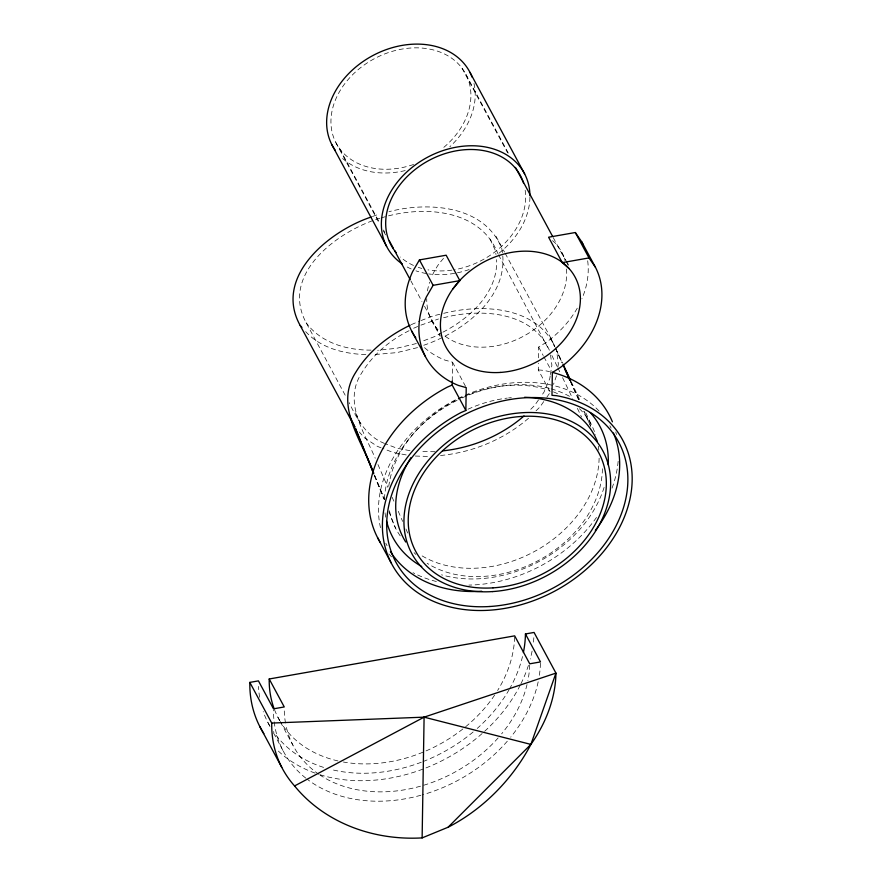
<?xml version="1.0" encoding="UTF-8"?>
<svg xmlns="http://www.w3.org/2000/svg" width="882" height="882" viewBox="0 0 882 882"><rect width="100%" height="100%" fill="white"/><g stroke="black" fill="none" stroke-linecap="round" stroke-linejoin="round"><path stroke-width="0.66" stroke-dasharray="4.41 3.31" d="M452.234 381.024L452.532 362.215L444.815 360.054A96.028 73.89 -28.3 0 1 423.669 346.858M550.026 391.696L538.296 369.911L538.406 363.197M538.494 357.827L538.67 347.078L546.498 342.183A96.028 73.89 -28.3 0 0 577.809 307.201M550.192 375.93L549.773 378.621L543.929 392.247L541.592 395.555M550.401 374.585L551.889 365.159L550.533 354.917M556.498 375.765L553.499 384.409M557.942 366.625L558.35 364.023L556.553 350.386L562.143 362.811M538.472 399.976L534.58 405.5L528.825 411.199M543.742 401.564L539.916 406.988L535.165 411.696M546.807 397.22L549.872 392.876M443.503 258.382L439.071 263.652A73.438 56.503 -28.3 0 0 431.408 277.411M528.516 418.277C503.964 439.501 472.388 452.532 440.107 455.542M411.255 324.631L419.755 321.037M409.061 330.717C389.899 340.187 372.965 354.553 361.752 372.877C342.9 401.685 363.77 431.199 375.225 458.243M413.658 328.247L419.689 325.601M441.882 332.746L434.991 336.439L422.555 341.169M443.029 332.128C470.007 318.115 498.087 292.449 496.643 259.65M372.458 216.542L378.665 214.172M379.855 218.262C338.633 230.566 279.605 273.729 306.175 322.746L345.92 396.569M421.001 320.563L433.404 315.833L442.422 313.65M420.923 325.127L438.464 318.986M423.735 345.259C463.612 331.632 511.02 296.242 501.814 248.724C485.067 205.208 428.057 201.405 388.973 211.68M381.145 217.942C421.342 205.263 480.117 208.064 497.856 253.575M443.712 313.342C481.66 303.64 536.19 306.197 554.855 346.714M443.624 317.74C479.984 308.149 532.508 311.015 549.519 350.551M416.348 343.539L396.999 348.225L377.694 350.33M417.528 347.618L396.922 352.613L372.425 354.74M435.013 451.716L420.538 451.628M371.079 350.121C347.1 350.308 320.883 342.933 306.175 322.746M365.843 354.531C344.101 354.035 320.342 348.004 305.381 331.301M415.323 456.038L428.476 456.435M538.296 369.911L543.003 370.308A131.054 100.835 -28.3 0 1 549.53 371.653M409.987 450.68L396.9 448.21L385.743 443.911M406.205 454.936L393.251 452.499L382.281 448.265M384.508 443.437C366.603 436.48 356.89 419.115 349.184 402.622M381.057 447.791L377.408 446.38L364.464 437.825L359.261 431.993M552.507 240.643L555.44 243.2A73.438 56.503 -28.3 0 1 564.921 260.388M465.95 74.441L508.308 153.104M561.746 252.351L565.649 259.606M566.299 260.818L568.912 265.658M462.014 68.179L507.624 152.895M553.246 237.611L565.627 260.609M566.277 261.822L568.24 265.449M496.026 236.321L504.493 252.054M505.154 253.266L550.765 337.982L555.969 349.151M498.506 254.788L549.111 350.033M538.67 347.078L543.224 355.556M543.874 356.769L551.052 370.076M339.835 148.937L379.58 222.76M383.494 230.026L384.795 232.44M410.869 280.851L421.938 301.435M424.551 306.275L440.184 335.314M335.899 142.675L379.558 223.763M383.472 231.018L386.073 235.858M431.695 320.585L440.162 336.318M452.532 362.215L465.575 386.426M277.896 717.253L279.781 720.748M280.399 721.917L292.945 745.213M267.885 722.501L270.399 727.165M273.53 732.986L282.946 750.461M551.889 355.479L557.226 366.548M557.821 367.772L560.191 372.689M562.562 377.617L572.639 398.521M577.379 408.366L581.536 416.966M555.44 347.96L562.44 362.932M571.205 381.641L580.543 401.608M585.802 412.831L591.635 425.3M490.028 239.055L495.464 250.686L495.971 254.534M355.479 412.765L360.914 424.407M550.765 337.982L554.701 346.681M555.263 347.927L561.999 362.822M570.422 381.454L578.835 400.086M570.533 381.443L578.912 400.075M377.959 464.549L387.837 487.294M392.225 497.393L393.868 501.185M398.256 511.284L402.644 521.394M405.929 528.968L408.123 534.018M374.508 475.63L384.552 499.73M374.718 475.508L384.629 499.686M374.222 475.133L383.879 499.124M388.962 511.758L395.566 528.175M615.79 431.926A131.054 100.835 -28.3 0 1 616.43 434.517M618.15 461.33A131.054 100.835 -28.3 0 1 611.932 488.419M596.475 517.447A131.054 100.835 -28.3 0 1 468.86 585.086M436.392 581.514A131.054 100.835 -28.3 0 1 413.03 572.694M391.542 556.862A131.054 100.835 -28.3 0 1 388.797 553.94M587.677 260.807A96.028 73.89 -28.3 0 1 581.911 298.811M566.52 269.032A73.438 56.503 -28.3 0 1 523.313 336.318A73.438 56.503 -28.3 0 1 443.47 334.917M437.99 329.725A73.438 56.503 -28.3 0 1 426.734 298.766M427.461 290.895A73.438 56.503 -28.3 0 1 429.633 282.163M579.463 408.686A110.713 85.19 -28.3 0 1 595.626 434.815M598.338 446.215A110.713 85.19 -28.3 0 1 598.812 450.162M599.11 458.199A110.713 85.19 -28.3 0 1 534.095 551.691A110.713 85.19 -28.3 0 1 420.207 554.723M400.23 535.881A110.713 85.19 -28.3 0 1 389.304 509.862M388.753 486.401A110.713 85.19 -28.3 0 1 456.986 399.778M458.21 399.171A110.713 85.19 -28.3 0 1 549.74 390.528M553.444 391.895A110.713 85.19 -28.3 0 1 559.816 394.728M387.033 545.693A126.534 97.351 -28.3 0 1 385.831 543.246M380.484 527.679A126.534 97.351 -28.3 0 1 456.931 399.105M458.155 398.488A126.534 97.351 -28.3 0 1 600.267 412.368M609.826 425.73A126.534 97.351 -28.3 0 1 611.116 428.123M604.093 487.426A117.493 90.405 -28.3 0 1 441.54 574.821M385.699 517.172A117.493 90.405 -28.3 0 1 384.761 510.733M384.464 498.837A117.493 90.405 -28.3 0 1 457.339 400.219M462.223 397.87A117.493 90.405 -28.3 0 1 549.85 388.466M551.14 388.83A117.493 90.405 -28.3 0 1 570.952 397.098M602.428 468.739A108.453 83.448 -28.3 0 1 538.737 560.324A108.453 83.448 -28.3 0 1 427.175 563.289M415.885 554.469A108.453 83.448 -28.3 0 1 414.077 552.661M468.011 409.215A108.453 83.448 -28.3 0 1 507.26 398.091M508.616 397.936A108.453 83.448 -28.3 0 1 511.306 397.672M473.987 83.437A77.958 59.976 -28.3 0 1 449.798 146.787M405.18 170.579A77.958 59.976 -28.3 0 1 340.397 156.401M413.614 164.471A73.438 56.503 -28.3 0 1 332.26 109.963A73.438 56.503 -28.3 0 1 438.795 51.597A73.438 56.503 -28.3 0 1 441.684 149.102M529.95 197.16A77.958 59.976 -28.3 0 1 498.264 253.784M469.136 269.572A77.958 59.976 -28.3 0 1 457.273 272.836M454.627 273.332A77.958 59.976 -28.3 0 1 428.729 273.916M426.282 273.53A77.958 59.976 -28.3 0 1 415.962 270.851M411.166 268.955A77.958 59.976 -28.3 0 1 404.474 265.427M525.165 190.258A73.438 56.503 -28.3 0 1 454.693 269.683M451.948 270.113A73.438 56.503 -28.3 0 1 427.979 269.859M421.817 268.459A73.438 56.503 -28.3 0 1 418.255 267.334M413.504 265.449A73.438 56.503 -28.3 0 1 400.472 257.026M540.457 663.22A140.095 107.78 -28.3 0 1 539.178 676.494M538.174 681.841A140.095 107.78 -28.3 0 1 510.689 737.176M507.293 741.211A140.095 107.78 -28.3 0 1 422.158 794.903M420.846 795.266A140.095 107.78 -28.3 0 1 306.837 778.949M305.756 778.1A140.095 107.78 -28.3 0 1 273.475 710.219M522.508 656.539A140.095 107.78 -28.3 0 1 509.785 688.467M509.135 689.625A140.095 107.78 -28.3 0 1 477.228 728.433M473.127 731.983A140.095 107.78 -28.3 0 1 422.555 761.761M421.276 762.246A140.095 107.78 -28.3 0 1 331.235 769.534M323.573 767.384A140.095 107.78 -28.3 0 1 273.332 731.586M269.782 725.974A140.095 107.78 -28.3 0 1 263.2 711.542M259.617 697.287A140.095 107.78 -28.3 0 1 258.503 686.405M529.696 665.083A128.794 99.093 -28.3 0 1 527.888 680.661M527.028 684.575A128.794 99.093 -28.3 0 1 501.649 733.824M498.132 737.936A128.794 99.093 -28.3 0 1 320.056 775.08M318.997 774.374A128.794 99.093 -28.3 0 1 285.746 724.309M285.503 723.008A128.794 99.093 -28.3 0 1 284.247 708.301M514.636 637.124A128.794 99.093 -28.3 0 1 497.613 690.507M494.615 695.148A128.794 99.093 -28.3 0 1 463.921 728.135M462.896 728.962A128.794 99.093 -28.3 0 1 343.396 762.026M337.938 760.923A128.794 99.093 -28.3 0 1 280.421 721.774M279.759 720.66A128.794 99.093 -28.3 0 1 274.688 710.164M533.831 637.719A149.124 114.737 -28.3 0 1 533.169 644.4M532.089 651.125A149.124 114.737 -28.3 0 1 530.291 659.019M528.428 665.392A149.124 114.737 -28.3 0 1 520.766 684.101M520.171 685.281A149.124 114.737 -28.3 0 1 483.149 732.655M482.123 733.559A149.124 114.737 -28.3 0 1 320.001 774.738M314.995 773.073A149.124 114.737 -28.3 0 1 276.364 749.16M590.631 426.16L583.895 411.255L590.653 426.16"/><path stroke-width="1.32" d="M525.44 633.96L540.49 661.919L529.729 663.815L514.669 635.856L269.208 678.986L284.258 706.945L273.497 708.841L258.437 680.882L249.827 682.392L271.722 723.064A149.124 114.737 -28.3 0 0 294.577 785.939A153.402 132.686 -11.4 0 0 422.125 837.9L424.099 717.154L555.947 673.109L534.051 632.449L525.44 633.96A140.095 107.78 -28.3 0 1 523.39 652.548M569.133 268.624L562.275 262.627L548.593 237.214L575.318 232.517L581.745 241.855L595.438 267.268A96.028 73.89 -28.3 0 1 560.18 367.596L552.352 372.502L551.978 395.334L556.685 395.72A131.054 100.835 -28.3 0 1 605.306 549.343A131.054 100.835 -28.3 0 1 407.153 584.171A131.054 100.835 -28.3 0 1 461.099 412.522L465.85 410.472L452.168 385.048L452.234 381.024M465.85 410.472L466.225 387.628L458.508 385.467A96.028 73.89 -28.3 0 1 426.348 296.98L433.117 285.327L459.842 280.63L446.16 255.218L419.435 259.914L412.655 271.568A96.028 73.89 -28.3 0 0 415.786 337.85M448.056 827.25A153.402 116.667 -49.4 0 0 530.898 744.408L555.947 673.109A149.124 114.737 -28.3 0 1 530.898 744.408L448.056 827.25L422.125 837.9M452.753 289.075L459.842 280.63M524.018 415.962C501.439 435.576 472.443 447.747 442.731 450.867M410.108 325.238C388.267 335.722 368.478 351.345 355.81 372.248C333.826 406.326 362.447 440.824 373.45 473.094M294.577 785.939L424.099 717.154L530.898 744.408M452.168 385.048L447.417 387.099A131.054 100.835 -28.3 0 0 380.131 542.221M371.223 217.005C329.504 230.864 272.935 276.595 300.178 325.469L354.917 427.142L349.129 414.738M562.275 262.627L589 257.93L595.438 267.268M271.722 723.064L424.099 717.154M300.178 325.469L301.909 327.42M575.318 232.517L589 257.93M469.952 72.335L524.691 173.997M515.452 167.415L552.595 236.398M419.435 259.914L433.117 285.327M389.359 240.918L393.273 248.173M394.574 250.598L410.207 279.649M331.897 144.769L386.636 246.431M411.685 331.081L425.367 356.493M377.562 537.623L391.244 563.036M259.892 726.702L281.788 767.373M563.025 364.178L570.621 380.396M564.8 369.029L569.86 380.208M563.256 365.291L569.97 380.197M364.817 451.319L355.435 428.409L373.714 473.866M365.865 453.866L373.681 472.961M552.099 372.292A131.054 100.835 -28.3 0 1 612.417 421.839M581.745 241.855A96.028 73.89 -28.3 0 1 583.432 245.428M613.442 433.051A126.534 97.351 -28.3 0 1 595.339 530.391M481.66 591.249A126.534 97.351 -28.3 0 1 390.428 551.603M590.301 412.611A117.493 90.405 -28.3 0 1 608.216 464.814M421.728 566.542A117.493 90.405 -28.3 0 1 386.537 521.019M524.592 397.275A108.453 83.448 -28.3 0 1 597.401 441.474M405.742 542.033A108.453 83.448 -28.3 0 1 410.99 457.604M335.303 150.359A77.958 59.976 -28.3 0 1 372.7 55.632A77.958 59.976 -28.3 0 1 472.079 77.12M402.401 264.082A77.958 59.976 -28.3 0 1 427.439 157.294A77.958 59.976 -28.3 0 1 529.95 195.793M396.128 252.539A73.438 56.503 -28.3 0 1 428.365 160.745A73.438 56.503 -28.3 0 1 523.511 182.949M274.225 708.952A128.794 99.093 -28.3 0 1 269.208 678.986M263.839 733.592A149.124 114.737 -28.3 0 1 249.827 682.392M500.303 372.436A73.438 56.503 -28.3 0 0 575.428 277.764A73.438 56.503 -28.3 0 0 455.476 285.437A73.438 56.503 -28.3 0 0 500.303 372.436M489.885 606.496A126.534 97.351 -28.3 0 0 619.329 443.37A126.534 97.351 -28.3 0 0 412.644 456.6A126.534 97.351 -28.3 0 0 489.885 606.496M492.994 587.864A103.933 79.964 -28.3 0 0 599.319 453.866A103.933 79.964 -28.3 0 0 429.545 464.726A103.933 79.964 -28.3 0 0 492.994 587.864M492.377 591.59A108.453 83.448 -28.3 0 0 603.321 451.771A108.453 83.448 -28.3 0 0 426.171 463.105A108.453 83.448 -28.3 0 0 492.377 591.59"/></g></svg>
